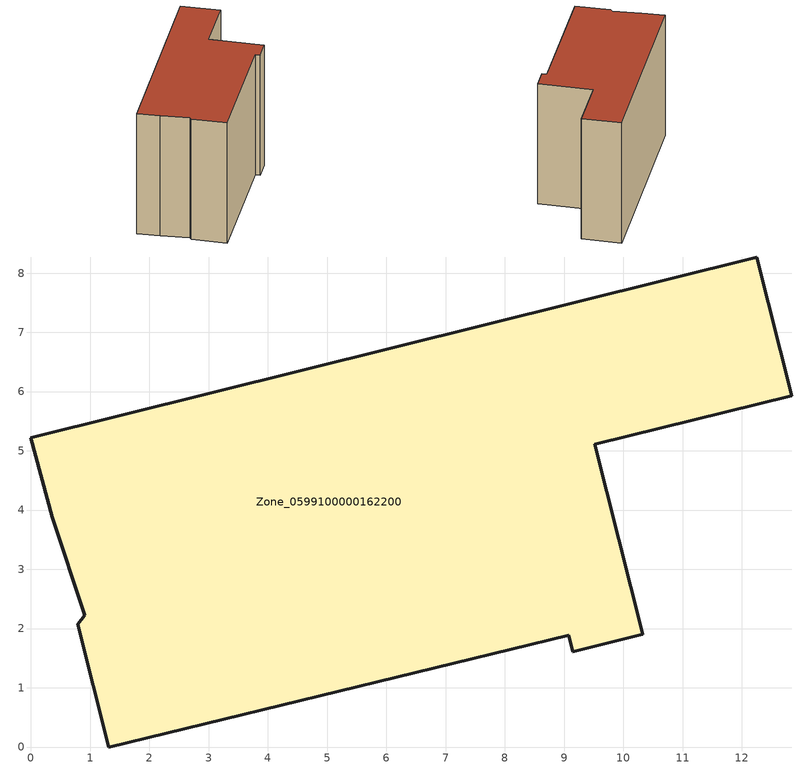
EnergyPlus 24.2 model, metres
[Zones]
Zone_0599100000162200
 floor ground (C_G): 12.26,8.27 12.84,5.93 9.52,5.11 10.33,1.9 9.15,1.61 9.08,1.89 1.31,0 0.79,2.08 0.91,2.22 0.36,3.88 0,5.22 z0
 wall outside (C_F): 12.84,5.93 12.26,8.27 0,5.22 0.36,3.88 0.91,2.22 0.79,2.08 1.31,0 9.08,1.89 9.15,1.61 10.33,1.9 9.52,5.11 12.84,5.93 z0:8.12
 roof outside (C_R): 0.36,3.88 0.91,2.22 0.79,2.08 1.31,0 9.08,1.89 9.15,1.61 10.33,1.9 9.52,5.11 12.84,5.93 12.26,8.27 0,5.22 z8.12
[BUILDING]
Pand.0599100000162200: North Axis=0; Terrain=City; Loads Convergence Tolerance Value=0.04; Temperature Convergence Tolerance Value=0.4; Solar Distribution=FullExterior; Maximum Number of Warmup Days=25; Minimum Number of Warmup Days=1
[Site:Location]
Rotterdam.The.Hague.AP_ZH_NLD Design_Conditions: Latitude=51.96; Longitude=4.45; Time Zone=1; Elevation=-4.5
[SITE:GROUNDTEMPERATURE:BUILDINGSURFACE]
18, 18, 18, 18, 18, 18, 18, 18, 18, 18, 18, 18
[MATERIAL] Thermal Absorptance=0.9; Solar Absorptance=0.7; Visible Absorptance=0.7
Name | Roughness | Thickness | Conductivity | Density | Specific Heat
G.TI.1975-1991 | MediumSmooth | 0.15 | 0.288461 | 540 | 1210
F.TI.1975-1991 | Rough | 0.3 | 0.230769 | 1920 | 840
R.TI.1975-1991 | MediumRough | 0.2 | 0.153846 | 1500 | 1000
[CONSTRUCTION]
C_G: G.TI.1975-1991
C_F: F.TI.1975-1991
C_R: R.TI.1975-1991
[ZONE]
Zone_0599100000162200: Type=1; Multiplier=1; Ceiling Height=Autocalculate; Volume=Autocalculate; Floor Area=autocalculate; Part of Total Floor Area=Yes
[ZONEINFILTRATION:DESIGNFLOWRATE]
Infil_Zone_0599100000162200: Zone or ZoneList or Space or SpaceList=Zone_0599100000162200; Schedule=AlwaysOn; Design Flow Rate Calculation Method=Flow/Area; Flow Rate per Floor Area=0.003; Constant Term Coefficient=1; Temperature Term Coefficient=0; Velocity Term Coefficient=0; Velocity Squared Term Coefficient=0
[HVACTEMPLATE:ZONE:IDEALLOADSAIRSYSTEM]
Zone_0599100000162200: Maximum Heating Supply Air Temperature=50; Minimum Cooling Supply Air Temperature=13; Maximum Heating Supply Air Humidity Ratio=0.0156; Minimum Cooling Supply Air Humidity Ratio=0.0077; Heating Limit=NoLimit; Cooling Limit=NoLimit; Dehumidification Control Type=ConstantSensibleHeatRatio; Cooling Sensible Heat Ratio=0.7; Dehumidification Setpoint=60; Humidification Control Type=None; Humidification Setpoint=30; Outdoor Air Method=None; Outdoor Air Flow Rate per Person=0.00944; Outdoor Air Flow Rate per Zone Floor Area=0; Outdoor Air Flow Rate per Zone=0; Demand Controlled Ventilation Type=None; Outdoor Air Economizer Type=NoEconomizer; Heat Recovery Type=None; Sensible Heat Recovery Effectiveness=0.7; Latent Heat Recovery Effectiveness=0.65
[ZONECONTROL:THERMOSTAT]
ThermostatControl_Zone_0599100000162200: Zone or ZoneList=Zone_0599100000162200; Control Type Schedule=DualSetpointControlType; Control 1=Thermostat_Zone_0599100000162200; Temperature Difference Between Cutout And Setpoint=0
[THERMOSTATSETPOINT:DUALSETPOINT]
Thermostat_Zone_0599100000162200: Heating Setpoint Temperature Schedule=HeatingSetpoint_Zone_0599100000162200; Cooling Setpoint Temperature Schedule=CoolingSetpoint_Zone_0599100000162200
[SCHEDULE:COMPACT]
HeatingSetpoint_Zone_0599100000162200: Through: 12/31, For: AllDays, Until: 24:00, 21
CoolingSetpoint_Zone_0599100000162200: Through: 12/31, For: AllDays, Until: 24:00, 24
DualSetpointControlType: Through: 12/31, For: AllDays, Until: 24:00, 4
AlwaysOn: Through: 12/31, For: AllDays, Until: 24:00, 1
